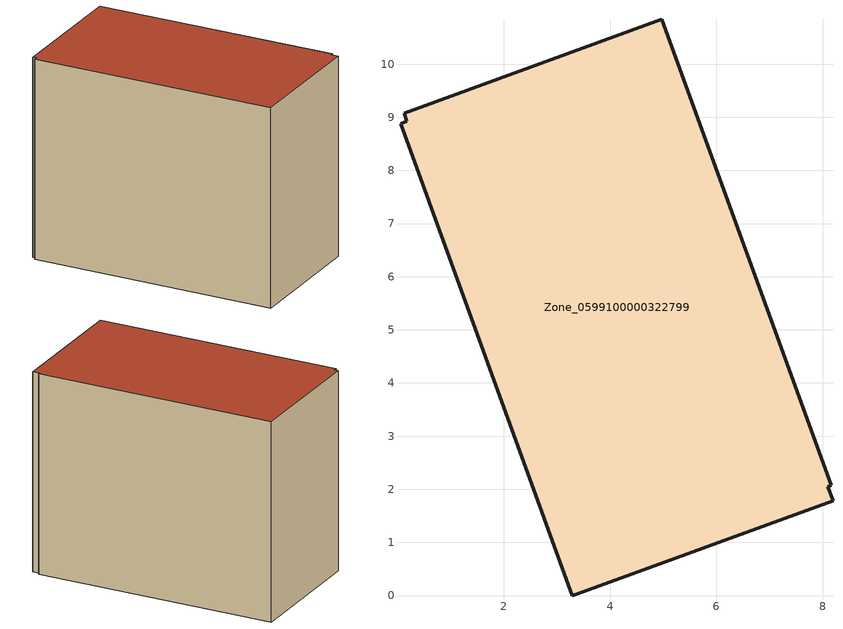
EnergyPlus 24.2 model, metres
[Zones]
Zone_0599100000322799
 floor ground (C_G): 3.29,0 0.05,8.88 0.18,8.93 0.12,9.07 4.97,10.84 8.16,2.08 8.1,2.05 8.19,1.79 z0
 wall outside (C_F): 3.29,0 8.19,1.79 8.1,2.05 8.16,2.08 4.97,10.84 0.12,9.07 0.18,8.93 0.05,8.88 3.29,0 z0:7.76
 roof outside (C_R): 0.05,8.88 3.29,0 8.19,1.79 8.1,2.05 8.16,2.08 4.97,10.84 0.12,9.07 0.18,8.93 z7.76
[BUILDING]
Pand.0599100000322799: North Axis=0; Terrain=City; Loads Convergence Tolerance Value=0.04; Temperature Convergence Tolerance Value=0.4; Solar Distribution=FullExterior; Maximum Number of Warmup Days=25; Minimum Number of Warmup Days=1
[Site:Location]
Rotterdam.The.Hague.AP_ZH_NLD Design_Conditions: Latitude=51.96; Longitude=4.45; Time Zone=1; Elevation=-4.5
[SITE:GROUNDTEMPERATURE:BUILDINGSURFACE]
18, 18, 18, 18, 18, 18, 18, 18, 18, 18, 18, 18
[MATERIAL] Thermal Absorptance=0.9; Solar Absorptance=0.7; Visible Absorptance=0.7
Name | Roughness | Thickness | Conductivity | Density | Specific Heat
G.TC.1975-1991 | MediumSmooth | 0.15 | 0.288461 | 540 | 1210
F.TC.1975-1991 | Rough | 0.3 | 0.230769 | 1920 | 840
R.TC.1975-1991 | MediumRough | 0.2 | 0.153846 | 1500 | 1000
[CONSTRUCTION]
C_G: G.TC.1975-1991
C_F: F.TC.1975-1991
C_R: R.TC.1975-1991
[ZONE]
Zone_0599100000322799: Type=1; Multiplier=1; Ceiling Height=Autocalculate; Volume=Autocalculate; Floor Area=autocalculate; Part of Total Floor Area=Yes
[ZONEINFILTRATION:DESIGNFLOWRATE]
Infil_Zone_0599100000322799: Zone or ZoneList or Space or SpaceList=Zone_0599100000322799; Schedule=AlwaysOn; Design Flow Rate Calculation Method=Flow/Area; Flow Rate per Floor Area=0.003; Constant Term Coefficient=1; Temperature Term Coefficient=0; Velocity Term Coefficient=0; Velocity Squared Term Coefficient=0
[HVACTEMPLATE:ZONE:IDEALLOADSAIRSYSTEM]
Zone_0599100000322799: Maximum Heating Supply Air Temperature=50; Minimum Cooling Supply Air Temperature=13; Maximum Heating Supply Air Humidity Ratio=0.0156; Minimum Cooling Supply Air Humidity Ratio=0.0077; Heating Limit=NoLimit; Cooling Limit=NoLimit; Dehumidification Control Type=ConstantSensibleHeatRatio; Cooling Sensible Heat Ratio=0.7; Dehumidification Setpoint=60; Humidification Control Type=None; Humidification Setpoint=30; Outdoor Air Method=None; Outdoor Air Flow Rate per Person=0.00944; Outdoor Air Flow Rate per Zone Floor Area=0; Outdoor Air Flow Rate per Zone=0; Demand Controlled Ventilation Type=None; Outdoor Air Economizer Type=NoEconomizer; Heat Recovery Type=None; Sensible Heat Recovery Effectiveness=0.7; Latent Heat Recovery Effectiveness=0.65
[ZONECONTROL:THERMOSTAT]
ThermostatControl_Zone_0599100000322799: Zone or ZoneList=Zone_0599100000322799; Control Type Schedule=DualSetpointControlType; Control 1=Thermostat_Zone_0599100000322799; Temperature Difference Between Cutout And Setpoint=0
[THERMOSTATSETPOINT:DUALSETPOINT]
Thermostat_Zone_0599100000322799: Heating Setpoint Temperature Schedule=HeatingSetpoint_Zone_0599100000322799; Cooling Setpoint Temperature Schedule=CoolingSetpoint_Zone_0599100000322799
[SCHEDULE:COMPACT]
HeatingSetpoint_Zone_0599100000322799: Through: 12/31, For: AllDays, Until: 24:00, 21
CoolingSetpoint_Zone_0599100000322799: Through: 12/31, For: AllDays, Until: 24:00, 24
DualSetpointControlType: Through: 12/31, For: AllDays, Until: 24:00, 4
AlwaysOn: Through: 12/31, For: AllDays, Until: 24:00, 1
